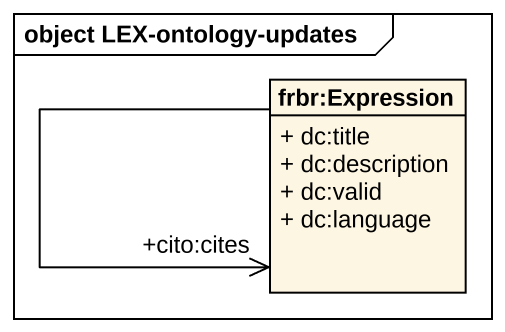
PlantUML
@startuml
mainframe object LEX-ontology-updates
hide circle
hide empty members
skinparam classAttributeIconSize 0
class "frbr:Expression" as frbr_Expression {
  + dc:title
  + dc:description
  + dc:valid
  + dc:language
}
frbr_Expression --> "+cito:cites" frbr_Expression
@enduml
